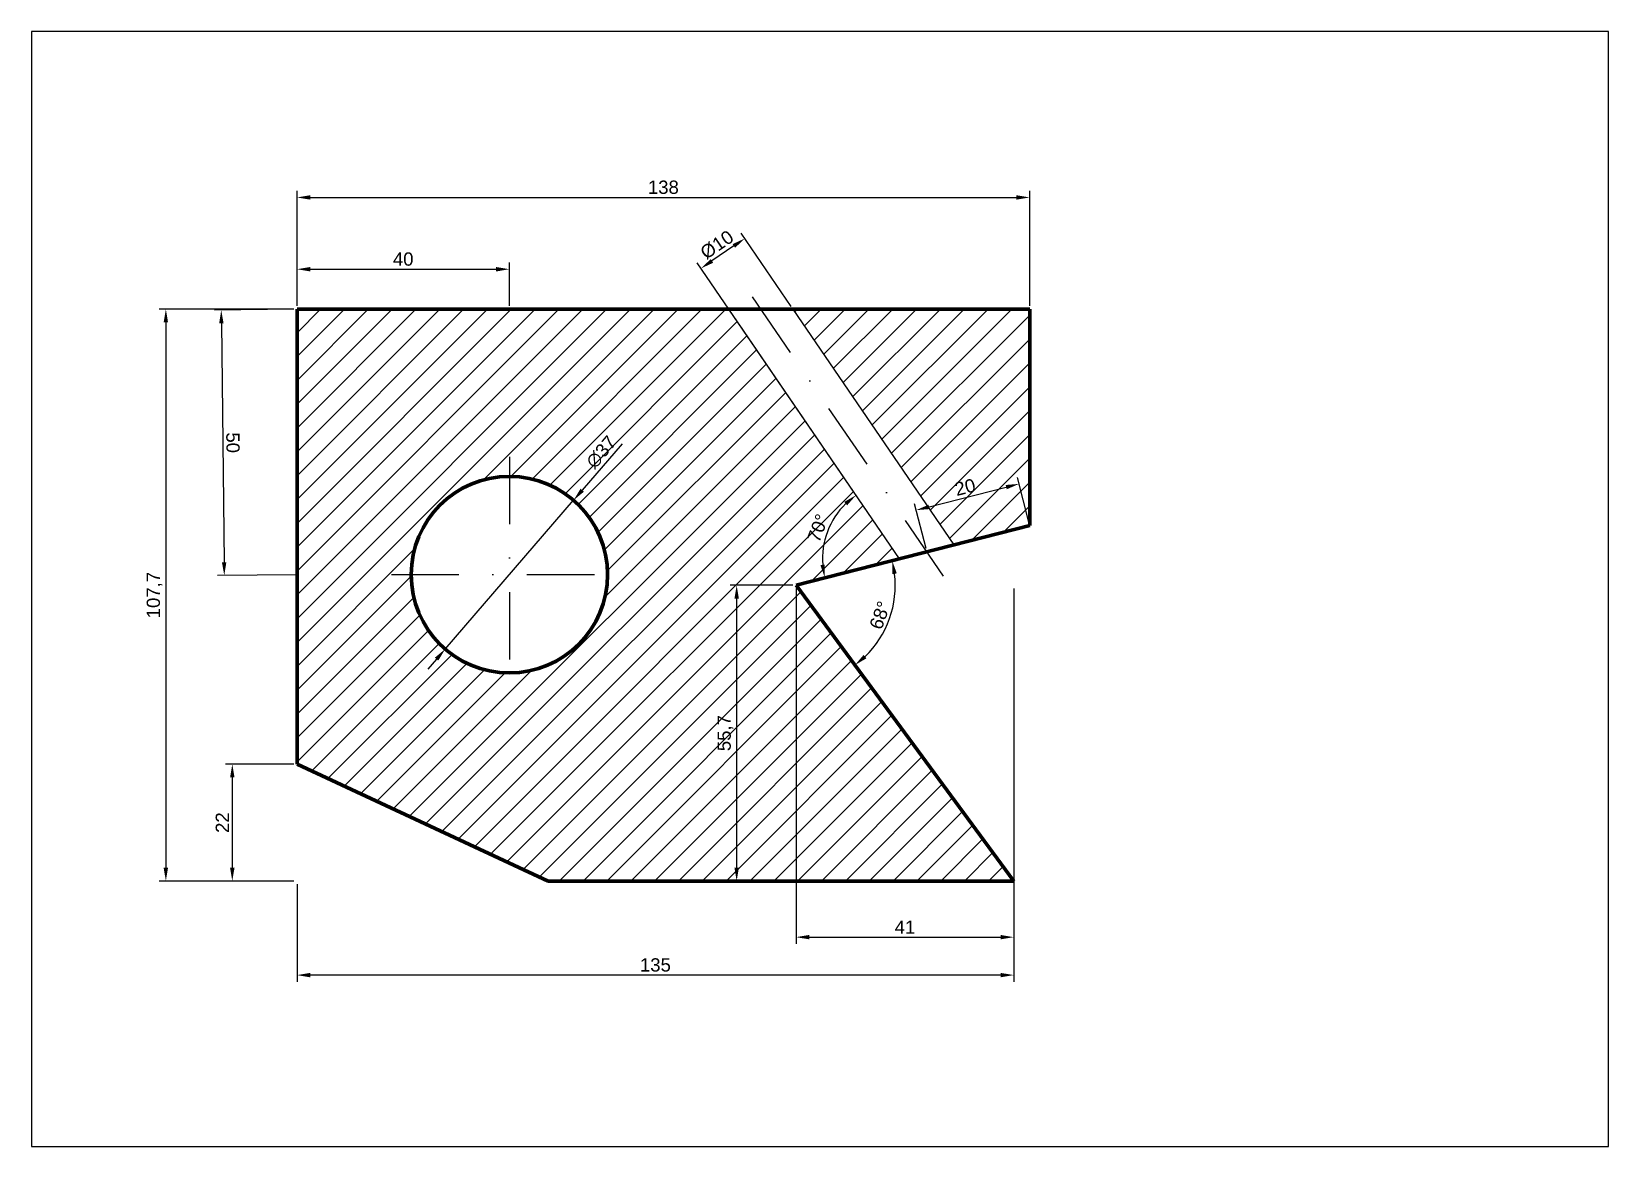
# Model space of a CAD drawing. Header units: millimetres. Extents: x 0 to 297, y 0 to 210.
import ezdxf

# ---------------------------------------------------------------- set-up
doc = ezdxf.new("R2010")
doc.units = ezdxf.units.MM
doc.linetypes.add('KRESKAKROPKA', pattern=[25.4, 12.7, -6.35, 0, -6.35])
for name, color, linetype in [('kreskowanie', 6, 'Continuous'), ('osie', 3, 'KRESKAKROPKA'), ('wymiary', 1, 'Continuous')]:
    doc.layers.add(name, color=color, linetype=linetype)
doc.layers.add('liniegrube', color=7, linetype='Continuous', lineweight=90)
doc.styles.get("Standard").update_dxf_attribs({"font": 'arial.ttf'})
doc.dimstyles.new('ISO-25', dxfattribs={"dimtxt": 2.5, "dimasz": 2.5, "dimexe": 1.25, "dimexo": 0.625, "dimtad": 1, "dimtxsty": 'Standard', "dimcen": 2.5, "dimadec": 0, "dimazin": 0, "dimtfac": 1, "dimtmove": 0, "dimatfit": 3, "dimfxl": 1, "dimarcsym": 0})

# ---------------------------------------------------------------- blocks, each defined once
blk = doc.blocks.new('*D2')
at = {"layer": 'Defpoints', "color": 0, "transparency": 16777216}
for p in [(102.08, 121.71), (77.92, 93.69)]:
    blk.add_point(p, dxfattribs=at)
at = {"layer": 'wymiary', "color": 0, "lineweight": -2, "transparency": 16777216}
for p, q in [((111.27, 132.36), (103.71, 123.6)), ((77.92, 93.69), (102.08, 121.71)), ((76.29, 91.8), (74.65, 89.9))]:
    blk.add_line(p, q, dxfattribs=at)
at = {"layer": 'wymiary', "color": 0, "transparency": 16777216}
for points in [[(103.4, 123.88), (104.03, 123.33), (102.08, 121.71)], [(75.97, 92.07), (76.6, 91.52), (77.92, 93.69)]]:
    blk.add_solid(points, dxfattribs=at)
at = {"layer": 'wymiary', "color": 0, "transparency": 16777216, "insert": (107.31, 130.79), "char_height": 2.5, "attachment_point": 5, "rotation": 49.2304}
blk.add_mtext('∅37', dxfattribs=at)
blk = doc.blocks.new('*D3')
at = {"layer": 'Defpoints', "color": 0, "transparency": 16777216}
for p in [(50, 50), (185, 50), (50, 32.28)]:
    blk.add_point(p, dxfattribs=at)
at = {"layer": 'wymiary', "color": 0, "lineweight": -2, "transparency": 16777216}
for p, q in [((50, 49.38), (50, 31.03)), ((185, 49.38), (185, 31.03)), ((182.5, 32.28), (52.5, 32.28))]:
    blk.add_line(p, q, dxfattribs=at)
at = {"layer": 'wymiary', "color": 0, "transparency": 16777216}
for points in [[(52.5, 32.69), (52.5, 31.86), (50, 32.28)], [(182.5, 32.69), (182.5, 31.86), (185, 32.28)]]:
    blk.add_solid(points, dxfattribs=at)
at = {"layer": 'wymiary', "color": 0, "transparency": 16777216, "insert": (117.5, 34.18), "char_height": 2.5, "attachment_point": 5}
blk.add_mtext('135', dxfattribs=at)
blk = doc.blocks.new('*D4')
at = {"layer": 'Defpoints', "color": 0, "transparency": 16777216}
for p in [(50, 72), (37.81, 50), (50, 50)]:
    blk.add_point(p, dxfattribs=at)
at = {"layer": 'wymiary', "color": 0, "lineweight": -2, "transparency": 16777216}
for p, q in [((49.38, 72), (36.56, 72)), ((37.81, 69.5), (37.81, 52.5)), ((49.38, 50), (36.56, 50))]:
    blk.add_line(p, q, dxfattribs=at)
at = {"layer": 'wymiary', "color": 0, "transparency": 16777216}
for points in [[(37.39, 69.5), (38.23, 69.5), (37.81, 72)], [(37.39, 52.5), (38.23, 52.5), (37.81, 50)]]:
    blk.add_solid(points, dxfattribs=at)
at = {"layer": 'wymiary', "color": 0, "transparency": 16777216, "insert": (35.93, 61), "char_height": 2.5, "attachment_point": 5, "rotation": 90}
blk.add_mtext('22', dxfattribs=at)
blk = doc.blocks.new('*D5')
at = {"layer": 'Defpoints', "color": 0, "transparency": 16777216}
for p in [(50, 157.7), (25.3, 50), (50, 50)]:
    blk.add_point(p, dxfattribs=at)
at = {"layer": 'wymiary', "color": 0, "lineweight": -2, "transparency": 16777216}
for p, q in [((49.38, 157.7), (24.05, 157.7)), ((25.3, 155.2), (25.3, 52.5)), ((49.38, 50), (24.05, 50))]:
    blk.add_line(p, q, dxfattribs=at)
at = {"layer": 'wymiary', "color": 0, "transparency": 16777216}
for points in [[(24.88, 155.2), (25.71, 155.2), (25.3, 157.7)], [(24.88, 52.5), (25.71, 52.5), (25.3, 50)]]:
    blk.add_solid(points, dxfattribs=at)
at = {"layer": 'wymiary', "color": 0, "transparency": 16777216, "insert": (23.17, 103.85), "char_height": 2.5, "attachment_point": 5, "rotation": 90}
blk.add_mtext('107,7', dxfattribs=at)
blk = doc.blocks.new('*D6')
at = {"layer": 'Defpoints', "color": 0, "transparency": 16777216}
for p in [(50, 157.7), (36.3, 107.54), (50.58, 107.7)]:
    blk.add_point(p, dxfattribs=at)
at = {"layer": 'wymiary', "color": 0, "lineweight": -2, "transparency": 16777216}
for p, q in [((49.38, 157.69), (34.48, 157.52)), ((35.76, 155.04), (36.28, 110.03)), ((49.95, 107.69), (35.05, 107.52))]:
    blk.add_line(p, q, dxfattribs=at)
at = {"layer": 'wymiary', "color": 0, "transparency": 16777216}
for points in [[(36.17, 155.04), (35.34, 155.03), (35.73, 157.54)], [(36.69, 110.04), (35.86, 110.03), (36.3, 107.54)]]:
    blk.add_solid(points, dxfattribs=at)
at = {"layer": 'wymiary', "color": 0, "transparency": 16777216, "insert": (37.92, 132.56), "char_height": 2.5, "attachment_point": 5, "rotation": 270.6619}
blk.add_mtext('50', dxfattribs=at)
blk = doc.blocks.new('*D7')
at = {"layer": 'Defpoints', "color": 0, "transparency": 16777216}
for p in [(90, 165.23), (50, 157.7), (90, 157.7)]:
    blk.add_point(p, dxfattribs=at)
at = {"layer": 'wymiary', "color": 0, "lineweight": -2, "transparency": 16777216}
for p, q in [((50, 158.32), (50, 166.48)), ((90, 158.32), (90, 166.48)), ((52.5, 165.23), (87.5, 165.23))]:
    blk.add_line(p, q, dxfattribs=at)
at = {"layer": 'wymiary', "color": 0, "transparency": 16777216}
for points in [[(52.5, 165.65), (52.5, 164.81), (50, 165.23)], [(87.5, 165.65), (87.5, 164.81), (90, 165.23)]]:
    blk.add_solid(points, dxfattribs=at)
at = {"layer": 'wymiary', "color": 0, "transparency": 16777216, "insert": (70, 167.13), "char_height": 2.5, "attachment_point": 5}
blk.add_mtext('40', dxfattribs=at)
blk = doc.blocks.new('*D8')
at = {"layer": 'Defpoints', "color": 0, "transparency": 16777216}
for p in [(188, 178.75), (50, 157.7), (188, 157.7)]:
    blk.add_point(p, dxfattribs=at)
at = {"layer": 'wymiary', "color": 0, "lineweight": -2, "transparency": 16777216}
for p, q in [((50, 158.32), (50, 180)), ((52.5, 178.75), (185.5, 178.75)), ((188, 158.32), (188, 180))]:
    blk.add_line(p, q, dxfattribs=at)
at = {"layer": 'wymiary', "color": 0, "transparency": 16777216}
for points in [[(52.5, 179.17), (52.5, 178.34), (50, 178.75)], [(185.5, 179.17), (185.5, 178.34), (188, 178.75)]]:
    blk.add_solid(points, dxfattribs=at)
at = {"layer": 'wymiary', "color": 0, "transparency": 16777216, "insert": (119, 180.66), "char_height": 2.5, "attachment_point": 5}
blk.add_mtext('138', dxfattribs=at)
blk = doc.blocks.new('*D10')
at = {"layer": 'Defpoints', "color": 0, "transparency": 16777216}
for p in [(144, 105.7), (132.8, 50), (144, 50)]:
    blk.add_point(p, dxfattribs=at)
at = {"layer": 'wymiary', "color": 0, "lineweight": -2, "transparency": 16777216}
for p, q in [((143.38, 105.7), (131.55, 105.7)), ((132.8, 103.2), (132.8, 52.5)), ((143.38, 50), (131.55, 50))]:
    blk.add_line(p, q, dxfattribs=at)
at = {"layer": 'wymiary', "color": 0, "transparency": 16777216}
for points in [[(132.39, 103.2), (133.22, 103.2), (132.8, 105.7)], [(132.39, 52.5), (133.22, 52.5), (132.8, 50)]]:
    blk.add_solid(points, dxfattribs=at)
at = {"layer": 'wymiary', "color": 0, "transparency": 16777216, "insert": (130.68, 77.85), "char_height": 2.5, "attachment_point": 5, "rotation": 90}
blk.add_mtext('55,7', dxfattribs=at)
blk = doc.blocks.new('*D11')
at = {"layer": 'Defpoints', "color": 0, "transparency": 16777216}
for p in [(144, 105.7), (185, 105.7), (185, 39.42)]:
    blk.add_point(p, dxfattribs=at)
at = {"layer": 'wymiary', "color": 0, "lineweight": -2, "transparency": 16777216}
for p, q in [((144, 105.08), (144, 38.17)), ((185, 105.08), (185, 38.17)), ((146.5, 39.42), (182.5, 39.42))]:
    blk.add_line(p, q, dxfattribs=at)
at = {"layer": 'wymiary', "color": 0, "transparency": 16777216}
for points in [[(146.5, 39.84), (146.5, 39.01), (144, 39.42)], [(182.5, 39.84), (182.5, 39.01), (185, 39.42)]]:
    blk.add_solid(points, dxfattribs=at)
at = {"layer": 'wymiary', "color": 0, "transparency": 16777216, "insert": (164.5, 41.3), "char_height": 2.5, "attachment_point": 5}
blk.add_mtext('41', dxfattribs=at)
blk = doc.blocks.new('*D13')
at = {"layer": 'Defpoints', "color": 0, "transparency": 16777216}
for p in [(131.33, 157.7), (151.2, 118.44), (188, 116.96), (163.47, 110.68), (144, 105.7)]:
    blk.add_point(p, dxfattribs=at)
at = {"layer": 'wymiary', "color": 0, "lineweight": -2, "transparency": 16777216}
blk.add_arc((163.47, 110.68), 14.51, 134.2381, 184.4744, dxfattribs=at)
at = {"layer": 'wymiary', "color": 0, "transparency": 16777216}
for points in [[(153.08, 121.4), (153.61, 120.76), (155.28, 122.66)], [(149.41, 109.62), (148.59, 109.48), (149.41, 107.08)]]:
    blk.add_solid(points, dxfattribs=at)
at = {"layer": 'wymiary', "color": 0, "transparency": 16777216, "insert": (148.11, 116.47), "char_height": 2.5, "attachment_point": 5, "rotation": 69.3563}
blk.add_mtext('70°', dxfattribs=at)
blk = doc.blocks.new('*D14')
at = {"layer": 'Defpoints', "color": 0, "transparency": 16777216}
for p in [(185.99, 124.8), (188, 116.96), (168.62, 112)]:
    blk.add_point(p, dxfattribs=at)
at = {"layer": 'wymiary', "color": 0, "lineweight": -2, "transparency": 16777216}
for p, q in [((187.85, 117.57), (185.68, 126.02)), ((169.04, 120.47), (183.57, 124.18)), ((168.47, 112.61), (166.31, 121.06))]:
    blk.add_line(p, q, dxfattribs=at)
at = {"layer": 'wymiary', "color": 0, "transparency": 16777216}
for points in [[(183.47, 124.59), (183.67, 123.78), (185.99, 124.8)], [(168.94, 120.87), (169.14, 120.06), (166.62, 119.85)]]:
    blk.add_solid(points, dxfattribs=at)
at = {"layer": 'wymiary', "color": 0, "transparency": 16777216, "insert": (175.83, 124.17), "char_height": 2.5, "attachment_point": 5, "rotation": 14.3563}
blk.add_mtext('20', dxfattribs=at)
blk = doc.blocks.new('*D15')
at = {"layer": 'Defpoints', "color": 0, "transparency": 16777216}
for p in [(188, 116.96), (144, 105.7), (144, 105.7), (160.02, 96.09), (185, 50)]:
    blk.add_point(p, dxfattribs=at)
at = {"layer": 'wymiary', "color": 0, "lineweight": -2, "transparency": 16777216}
blk.add_arc((144, 105.7), 18.68, 314.0304, 6.6821, dxfattribs=at)
at = {"layer": 'wymiary', "color": 0, "transparency": 16777216}
for points in [[(162.14, 107.8), (162.96, 107.95), (162.1, 110.33)], [(157.25, 91.95), (156.71, 92.59), (155.07, 90.66)]]:
    blk.add_solid(points, dxfattribs=at)
at = {"layer": 'wymiary', "color": 0, "transparency": 16777216, "insert": (159.8, 100.06), "char_height": 2.5, "attachment_point": 5, "rotation": 70.3563}
blk.add_mtext('68°', dxfattribs=at)
blk = doc.blocks.new('*D16')
at = {"layer": 'Defpoints', "color": 0, "transparency": 16777216}
for p in [(126.08, 165.38), (143.44, 157.7), (135.19, 152.06)]:
    blk.add_point(p, dxfattribs=at)
at = {"layer": 'wymiary', "color": 0, "lineweight": -2, "transparency": 16777216}
for p, q in [((132.27, 169.61), (128.14, 166.79)), ((143.09, 158.22), (133.63, 172.05)), ((134.83, 152.57), (125.37, 166.41))]:
    blk.add_line(p, q, dxfattribs=at)
at = {"layer": 'wymiary', "color": 0, "transparency": 16777216}
for points in [[(132.04, 169.96), (132.51, 169.27), (134.34, 171.02)], [(127.91, 167.13), (128.38, 166.45), (126.08, 165.38)]]:
    blk.add_solid(points, dxfattribs=at)
at = {"layer": 'wymiary', "color": 0, "transparency": 16777216, "insert": (129.1, 169.83), "char_height": 2.5, "attachment_point": 5, "rotation": 34.3563}
blk.add_mtext('%%c10', dxfattribs=at)

msp = doc.modelspace()

# ---------------------------------------------------------------- hatches: boundary and pattern name
at = {"layer": 'kreskowanie'}
h = msp.add_hatch(dxfattribs=at)
h.set_pattern_fill('ANSI31', color=256)
h.paths.add_polyline_path([(131.329, 157.7), (50, 157.7), (50, 72), (97.3, 50), (185, 50), (144, 105.7), (163.47, 110.683)])
h.paths.add_polyline_path([(108.5, 107.7, -1), (71.5, 107.7, -1)], flags=16)
h.paths.add_polyline_path([(106.726, 126.119), (111.853, 132.065), (107.952, 135.429), (102.825, 129.483)], flags=24)
h.paths.add_polyline_path([(133.049, 73.833), (133.049, 81.881), (127.898, 81.881), (127.898, 73.833)], flags=24)
h.paths.add_polyline_path([(149.402, 112.529), (151.704, 118.641), (146.883, 120.457), (144.581, 114.345)], flags=24)
h.paths.add_polyline_path([(174.022, 121.021), (178.996, 122.294), (177.719, 127.285), (172.745, 126.012)], flags=24)
h = msp.add_hatch(dxfattribs=at)
h.set_pattern_fill('ANSI31', color=256)
h.paths.add_polyline_path([(188, 157.7), (143.443, 157.7), (173.779, 113.322), (188, 116.961)])
h.paths.add_polyline_path([(149.402, 112.529), (151.704, 118.641), (146.883, 120.457), (144.581, 114.345)], flags=24)
h.paths.add_polyline_path([(174.022, 121.021), (178.996, 122.294), (177.719, 127.285), (172.745, 126.012)], flags=24)

# ---------------------------------------------------------------- linework, layer by layer
at = {"extrusion": (0, 0, -1)}
for p, q in [((163.47, 110.683), (131.329, 157.7)), ((173.779, 113.322), (143.443, 157.7)), ((163.47, 110.683), (133.258, 154.878))]:
    msp.add_line(p, q, dxfattribs=at)
msp.add_lwpolyline([(0, 0), (297, 0), (297, 210), (0, 210)], close=True)
at = {"layer": 'liniegrube'}
for p, q in [((50, 72), (50, 157.7)), ((50, 157.7), (188, 157.7)), ((188, 157.7), (188, 116.961)), ((144, 105.7), (188, 116.961)), ((144, 105.7), (185, 50)), ((50, 72), (97.3, 50)), ((97.3, 50), (185, 50))]:
    msp.add_line(p, q, dxfattribs=at)
msp.add_circle((90, 107.7), 18.5, dxfattribs=at)
at = {"layer": 'osie', "extrusion": (0, 0, -1)}
msp.add_line((171.748, 107.433), (134.262, 162.27), dxfattribs=at)
at = {"layer": 'osie'}
for p, q in [((90, 129.9), (90, 85.5)), ((67.8, 107.7), (112.2, 107.7))]:
    msp.add_line(p, q, dxfattribs=at)

# ---------------------------------------------------------------- dimensions: what is measured, and where the dimension line sits
at = {"layer": 'wymiary'}
for base, p1, p2, picture, middle in [((188, 178.754), (50, 157.7), (188, 157.7), '*D8', (119, 180.657)), ((90, 165.229), (50, 157.7), (90, 157.7), '*D7', (70, 167.131)), ((185, 39.423), (144, 105.7), (185, 105.7), '*D11', (164.5, 41.303)), ((50, 32.277), (185, 50), (50, 50), '*D3', (117.5, 34.18))]:
    dim = msp.add_linear_dim(base=base, p1=p1, p2=p2, dimstyle='ISO-25', dxfattribs=at)
    dim.commit()
    dim.dimension.update_dxf_attribs({"geometry": picture, "text_midpoint": middle})
dim = msp.add_aligned_dim(p1=(143.443, 157.7), p2=(135.187, 152.057), distance=-16.138, text='%%c<>', dimstyle='ISO-25', dxfattribs=at)
dim.commit()
dim.dimension.update_dxf_attribs({"geometry": '*D16', "text_midpoint": (129.095, 169.828)})
for base, p1, p2, picture, middle in [((25.297, 50), (50, 157.7), (50, 50), '*D5', (23.169, 103.85)), ((132.804, 50), (144, 105.7), (144, 50), '*D10', (130.682, 77.85)), ((37.81, 50), (50, 72), (50, 50), '*D4', (35.929, 61))]:
    dim = msp.add_linear_dim(base=base, p1=p1, p2=p2, angle=90, dimstyle='ISO-25', dxfattribs=at)
    dim.commit()
    dim.dimension.update_dxf_attribs({"geometry": picture, "text_midpoint": middle})
for p1, p2, distance, picture, middle in [((50, 157.7), (50.578, 107.7), -14.274, '*D6', (37.917, 132.557)), ((168.625, 112.002), (188, 116.961), 8.096, '*D14', (175.833, 124.167))]:
    dim = msp.add_aligned_dim(p1=p1, p2=p2, distance=distance, dimstyle='ISO-25', dxfattribs=at)
    dim.commit()
    dim.dimension.update_dxf_attribs({"geometry": picture, "text_midpoint": middle})
for base, line1, line2, picture, middle in [((151.204, 118.441), ((163.47, 110.683), (131.329, 157.7)), ((144, 105.7), (188, 116.961)), '*D13', (148.109, 116.47)), ((160.015, 96.086), ((144, 105.7), (188, 116.961)), ((144, 105.7), (185, 50)), '*D15', (159.801, 100.06))]:
    dim = msp.add_angular_dim_2l(base=base, line1=line1, line2=line2, dimstyle='ISO-25', dxfattribs=at)
    dim.commit()
    dim.dimension.update_dxf_attribs({"geometry": picture, "text_midpoint": middle})
dim = msp.add_diameter_dim_2p(p1=(77.919, 93.689), p2=(102.081, 121.711), dimstyle='ISO-25', dxfattribs=at)
dim.commit()
dim.dimension.update_dxf_attribs({"geometry": '*D2', "text_midpoint": (108.8, 129.503), "dimtype": 163})

doc.saveas('drawing.dxf')
